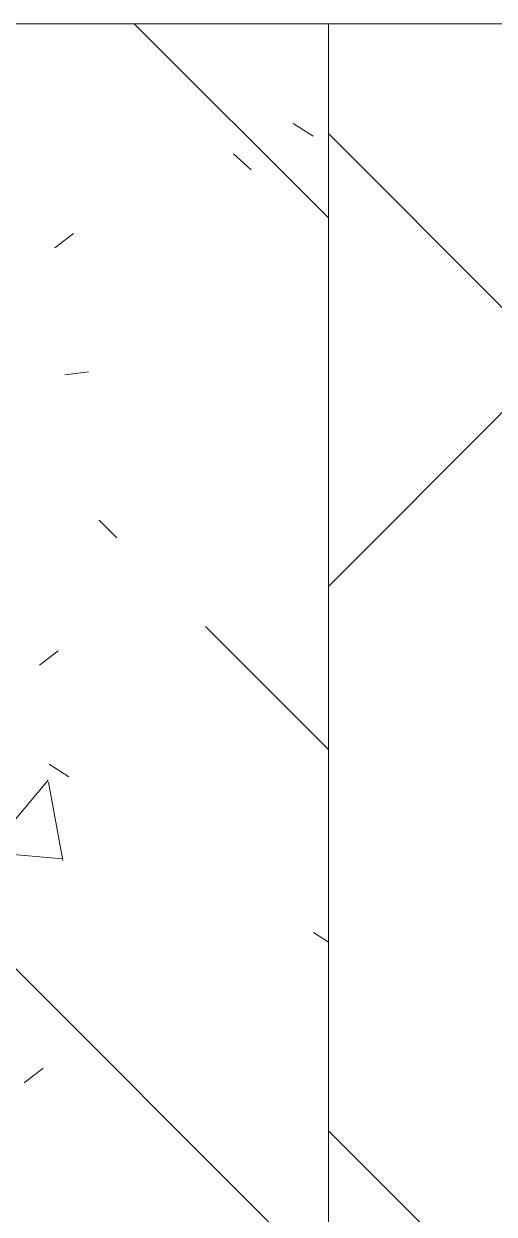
# Model space of a CAD drawing. Header units: millimetres. Extents: x -1178 to 415037, y -3506 to 42334.
# Drawn here: x 86823.6 to 86957, y 23092.4 to 23430 of the extents above; entities that cross this region are included whole.
import ezdxf

# ---------------------------------------------------------------- set-up
doc = ezdxf.new("R2010")
doc.units = ezdxf.units.MM
doc.layers.add('A-WALL', color=7, linetype='Continuous', lineweight=5)
doc.layers.add('I-WALL', color=7, linetype='Continuous', lineweight=5)
doc.layers.add('A-WALL-1', color=9, linetype='Continuous', lineweight=5, true_color=0x808080)

msp = doc.modelspace()

# ---------------------------------------------------------------- hatches: boundary and pattern name
at = {"layer": 'I-WALL'}
h = msp.add_hatch(dxfattribs=at)
h.set_pattern_fill('FP_41', color=256, style=0, pattern_type=2)
h.set_pattern_definition([(135, (0, 0), (-150.8683, -150.8683), [213.36, -35.56, 7.112, -35.56]), (135, (0, 150.77), (-150.8683, -150.8683), []), (50, (0, 0), (255.05767, -22.3145), [26.67, -293.37]), (355, (0, 0), (-49.3404, 267.47914), [21.336, -234.696]), (100.451, (21.25, -1.86), (205.71947, 245.16356), [22.666, -249.326]), (46.184, (0, 71.12), (379.511, -58.86), [40.005, -440.055]), (96.636, (31.63, 66.2), (332.3634, 346.3991), [33.999, -373.989]), (351.184, (0, 71.12), (332.3669, 346.3953), [32.004, -352.044]), (21, (35.56, 53.34), (212.26017, -143.1711), [26.67, -293.37]), (326, (35.56, 53.34), (86.5224, 257.8632), [21.336, -234.696]), (71.451, (53.25, 41.4), (298.78395, 114.6901), [22.666, -249.326]), (37.5, (0, 0), (4.32385, 118.37751), [6.706, -225.146, 6.706, -231.546, -235.585]), (37.5, (0, 0), (4.32385, 118.37751), [-470.103, 6.706, -228.879]), (7.5, (0, 0), (93.54758, 140.2533), [6.706, -129.134, 6.706, -219.812, -89.789]), (7.5, (0, 0), (93.54758, 140.2533), [-362.356, 6.706, -83.083]), (327.5, (-79.3, 0), (189.82734, -8.02019), [6.706, -82.194, 6.706, -270.662, -368.046]), (327.5, (-79.3, 0), (189.82734, -8.02019), [-366.268, 6.706, -361.34]), (317.5, (-114.86, 0), (207.38114, 35.59764), [6.706, -108.864, 6.706, -177.495, -261.366]), (317.5, (-114.86, 0), (207.38114, 35.59764), [-299.771, 6.706, -254.66])])
h.paths.add_polyline_path([(86856.17, 21780), (86910, 21780), (86910, 23430), (86810, 23430), (86810, 21780), (86841.63, 21780)])
h = msp.add_hatch(dxfattribs=at)
h.set_pattern_fill('FP_24', color=256, style=0, pattern_type=2)
h.set_pattern_definition([(45, (0, 0), (-141.42136, 141.42136), []), (135, (0, 0), (-141.42136, -141.42136), [])])
h.paths.add_polyline_path([(86960, 19300), (86960, 20255), (86918, 20255), (86918, 20225), (86910, 20225), (86910, 19300)])
h.paths.add_polyline_path([(86960, 21655), (86960, 23430), (86910, 23430), (86910.15, 21685), (86918, 21685), (86918, 21655)])

# ---------------------------------------------------------------- linework, layer by layer
at = {"layer": 'A-WALL'}
msp.add_line((87080, 23430), (86530, 23430), dxfattribs=at)
at = {"layer": 'A-WALL-1'}
msp.add_line((86910, 21685), (86910, 23430), dxfattribs=at)

doc.saveas('drawing.dxf')
